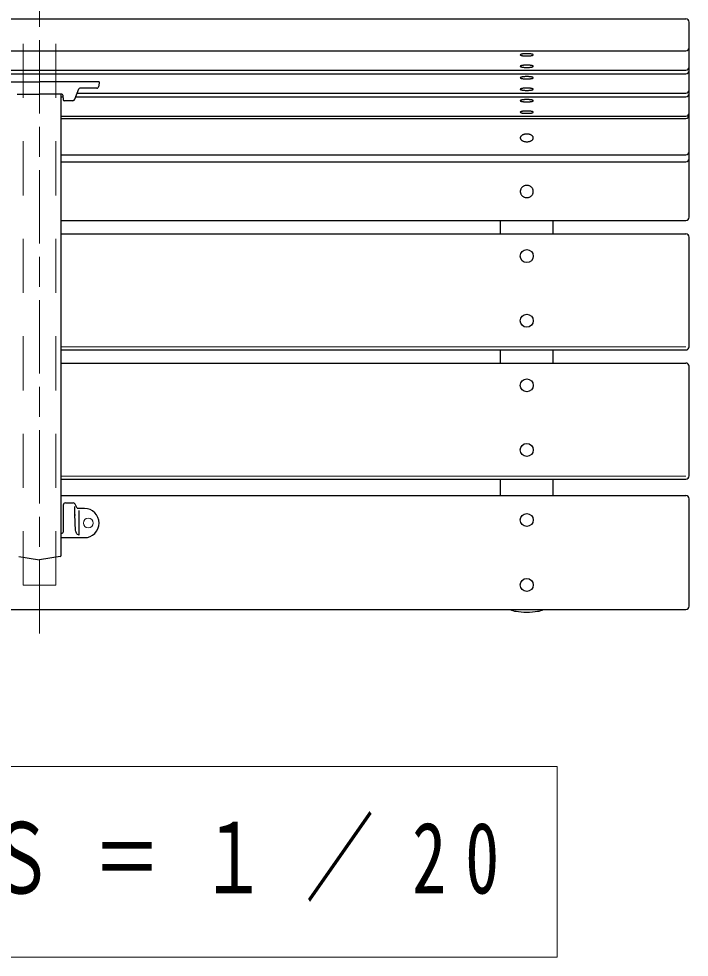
# Model space of a CAD drawing. Units: millimetres on the paper, scale 1:20. Extents: x -365 to 0, y 0 to 257.
# Drawn here: x -265.91 to -234.95, y 176.7 to 220.03 of the extents above; entities that cross this region are included whole.
import ezdxf

# ---------------------------------------------------------------- set-up
doc = ezdxf.new("R2010")
doc.units = ezdxf.units.MM
doc.linetypes.add('USER1', pattern=[4.5, 2.5, -2])
doc.linetypes.add('USER2', pattern=[6, 3, -1, 1, -1])
doc.layers.add('1_20', color=7, linetype='Continuous', lineweight=25)
doc.styles.add('ＭＳ ゴシック', font='')
doc.styles.get('ＭＳ ゴシック').set_extended_font_data('MS Gothic')

msp = doc.modelspace()

# ---------------------------------------------------------------- linework, layer by layer
at = {"layer": '1_20', "linetype": 'USER2', "lineweight": 13}
for p, q in [((-264.955, 225.037), (-264.955, 191.095)), ((-264.955, 191.652), (-264.955, 221.465))]:
    msp.add_line(p, q, dxfattribs=at)
at = {"layer": '1_20'}
for p, q in [((-294.805, 220.022), (-235.105, 220.022)), ((-234.955, 210.868), (-234.955, 219.872)), ((-294.805, 218.545), (-235.105, 218.545)), ((-294.805, 217.654), (-235.105, 217.654)), ((-294.805, 217.486), (-235.105, 217.486)), ((-267.705, 217.122), (-264.955, 217.122)), ((-262.205, 217.122), (-264.955, 217.122)), ((-262.205, 217.122), (-262.216, 216.917)), ((-263.317, 216.311), (-263.136, 216.79)), ((-262.315, 216.822), (-263.089, 216.822)), ((-265.988, 216.544), (-264.955, 216.544)), ((-263.922, 216.544), (-264.955, 216.544)), ((-263.955, 195.247), (-263.955, 216.544)), ((-263.955, 216.427), (-263.868, 216.427)), ((-263.872, 216.497), (-263.861, 216.294)), ((-263.411, 216.247), (-263.812, 216.247)), ((-263.273, 216.427), (-235.105, 216.427)), ((-263.209, 216.595), (-235.105, 216.595)), ((-263.955, 215.536), (-235.105, 215.536)), ((-263.955, 215.427), (-235.105, 215.427)), ((-263.955, 213.745), (-235.105, 213.745)), ((-263.955, 213.423), (-235.105, 213.423)), ((-263.955, 210.718), (-235.105, 210.718)), ((-243.67, 210.098), (-243.67, 210.718)), ((-241.24, 210.098), (-241.24, 210.718)), ((-263.955, 210.098), (-235.105, 210.098)), ((-234.955, 204.89), (-234.955, 209.949)), ((-263.955, 204.739), (-235.105, 204.739)), ((-243.67, 204.133), (-243.67, 204.739)), ((-241.24, 204.133), (-241.24, 204.739)), ((-263.955, 204.133), (-235.105, 204.133)), ((-234.955, 198.924), (-234.955, 203.984)), ((-263.955, 198.774), (-235.105, 198.774)), ((-243.67, 198.014), (-243.67, 198.774)), ((-241.24, 198.014), (-241.24, 198.774)), ((-263.955, 198.014), (-235.105, 198.014)), ((-263.859, 197.574), (-263.859, 196.331)), ((-263.759, 197.674), (-263.402, 197.674)), ((-263.217, 197.437), (-263.314, 197.621)), ((-234.955, 192.914), (-234.955, 197.864)), ((-263.319, 197.099), (-263.319, 197.516)), ((-262.88, 197.424), (-263.194, 197.424)), ((-263.123, 196.185), (-263.123, 197.323)), ((-263.955, 196.281), (-263.909, 196.281)), ((-263.955, 196.074), (-262.88, 196.074)), ((-265.912, 195.197), (-264.955, 195.054)), ((-263.997, 195.197), (-264.955, 195.054)), ((-294.805, 192.764), (-235.105, 192.764))]:
    msp.add_line(p, q, dxfattribs=at)
at = {"layer": '1_20', "linetype": 'USER1', "lineweight": 13}
for p, q in [((-265.705, 193.873), (-265.705, 220.022)), ((-264.205, 193.873), (-264.205, 220.022)), ((-265.705, 193.873), (-264.205, 193.873))]:
    msp.add_line(p, q, dxfattribs=at)
at = {"layer": '1_20', "lineweight": 13}
for p, q in [((-263.955, 204.879), (-235.105, 204.879)), ((-263.955, 198.914), (-235.105, 198.914)), ((-241.055, 185.503), (-288.855, 185.503)), ((-241.055, 176.703), (-241.055, 185.503)), ((-288.855, 176.703), (-241.055, 176.703))]:
    msp.add_line(p, q, dxfattribs=at)
at = {"layer": '1_20'}
for points in [[(-242.155, 218.364), (-242.156, 218.369), (-242.159, 218.374), (-242.165, 218.378), (-242.173, 218.383), (-242.183, 218.387), (-242.195, 218.391), (-242.209, 218.395), (-242.225, 218.398), (-242.243, 218.402), (-242.262, 218.405), (-242.283, 218.408), (-242.305, 218.41), (-242.328, 218.412), (-242.352, 218.414), (-242.377, 218.416), (-242.403, 218.417), (-242.429, 218.417), (-242.455, 218.417), (-242.481, 218.417), (-242.507, 218.417), (-242.533, 218.416), (-242.558, 218.414), (-242.582, 218.412), (-242.605, 218.41), (-242.627, 218.408), (-242.648, 218.405), (-242.667, 218.402), (-242.685, 218.398), (-242.701, 218.395), (-242.715, 218.391), (-242.727, 218.387), (-242.737, 218.383), (-242.745, 218.378), (-242.75, 218.374), (-242.754, 218.369), (-242.755, 218.364), (-242.754, 218.36), (-242.75, 218.355), (-242.745, 218.351), (-242.737, 218.346), (-242.727, 218.342), (-242.715, 218.338), (-242.701, 218.334), (-242.685, 218.33), (-242.667, 218.327), (-242.648, 218.324), (-242.627, 218.321), (-242.605, 218.319), (-242.582, 218.316), (-242.558, 218.315), (-242.533, 218.313), (-242.507, 218.312), (-242.481, 218.312), (-242.455, 218.311), (-242.429, 218.312), (-242.403, 218.312), (-242.377, 218.313), (-242.352, 218.315), (-242.328, 218.316), (-242.305, 218.319), (-242.283, 218.321), (-242.262, 218.324), (-242.243, 218.327), (-242.225, 218.33), (-242.209, 218.334), (-242.195, 218.338), (-242.183, 218.342), (-242.173, 218.346), (-242.165, 218.351), (-242.159, 218.355), (-242.156, 218.36)], [(-242.155, 217.835), (-242.156, 217.84), (-242.159, 217.844), (-242.165, 217.849), (-242.173, 217.853), (-242.183, 217.857), (-242.195, 217.861), (-242.209, 217.865), (-242.225, 217.869), (-242.243, 217.872), (-242.262, 217.875), (-242.283, 217.878), (-242.305, 217.881), (-242.328, 217.883), (-242.352, 217.885), (-242.377, 217.886), (-242.403, 217.887), (-242.429, 217.888), (-242.455, 217.888), (-242.481, 217.888), (-242.507, 217.887), (-242.533, 217.886), (-242.558, 217.885), (-242.582, 217.883), (-242.605, 217.881), (-242.627, 217.878), (-242.648, 217.875), (-242.667, 217.872), (-242.685, 217.869), (-242.701, 217.865), (-242.715, 217.861), (-242.727, 217.857), (-242.737, 217.853), (-242.745, 217.849), (-242.75, 217.844), (-242.754, 217.84), (-242.755, 217.835), (-242.754, 217.83), (-242.75, 217.826), (-242.745, 217.821), (-242.737, 217.817), (-242.727, 217.813), (-242.715, 217.808), (-242.701, 217.805), (-242.685, 217.801), (-242.667, 217.797), (-242.648, 217.794), (-242.627, 217.792), (-242.605, 217.789), (-242.582, 217.787), (-242.558, 217.785), (-242.533, 217.784), (-242.507, 217.783), (-242.481, 217.782), (-242.455, 217.782), (-242.429, 217.782), (-242.403, 217.783), (-242.377, 217.784), (-242.352, 217.785), (-242.328, 217.787), (-242.305, 217.789), (-242.283, 217.792), (-242.262, 217.794), (-242.243, 217.797), (-242.225, 217.801), (-242.209, 217.805), (-242.195, 217.808), (-242.183, 217.813), (-242.173, 217.817), (-242.165, 217.821), (-242.159, 217.826), (-242.156, 217.83)], [(-242.155, 217.305), (-242.156, 217.31), (-242.159, 217.315), (-242.165, 217.319), (-242.173, 217.324), (-242.183, 217.328), (-242.195, 217.332), (-242.209, 217.336), (-242.225, 217.339), (-242.243, 217.343), (-242.262, 217.346), (-242.283, 217.349), (-242.305, 217.351), (-242.328, 217.353), (-242.352, 217.355), (-242.377, 217.357), (-242.403, 217.358), (-242.429, 217.358), (-242.455, 217.358), (-242.481, 217.358), (-242.507, 217.358), (-242.533, 217.357), (-242.558, 217.355), (-242.582, 217.353), (-242.605, 217.351), (-242.627, 217.349), (-242.648, 217.346), (-242.667, 217.343), (-242.685, 217.339), (-242.701, 217.336), (-242.715, 217.332), (-242.727, 217.328), (-242.737, 217.324), (-242.745, 217.319), (-242.75, 217.315), (-242.754, 217.31), (-242.755, 217.305), (-242.754, 217.301), (-242.75, 217.296), (-242.745, 217.292), (-242.737, 217.287), (-242.727, 217.283), (-242.715, 217.279), (-242.701, 217.275), (-242.685, 217.271), (-242.667, 217.268), (-242.648, 217.265), (-242.627, 217.262), (-242.605, 217.26), (-242.582, 217.257), (-242.558, 217.256), (-242.533, 217.254), (-242.507, 217.253), (-242.481, 217.253), (-242.455, 217.252), (-242.429, 217.253), (-242.403, 217.253), (-242.377, 217.254), (-242.352, 217.256), (-242.328, 217.257), (-242.305, 217.26), (-242.283, 217.262), (-242.262, 217.265), (-242.243, 217.268), (-242.225, 217.271), (-242.209, 217.275), (-242.195, 217.279), (-242.183, 217.283), (-242.173, 217.287), (-242.165, 217.292), (-242.159, 217.296), (-242.156, 217.301)], [(-242.155, 216.776), (-242.156, 216.781), (-242.159, 216.785), (-242.165, 216.79), (-242.173, 216.794), (-242.183, 216.798), (-242.195, 216.802), (-242.209, 216.806), (-242.225, 216.81), (-242.243, 216.813), (-242.262, 216.816), (-242.283, 216.819), (-242.305, 216.822), (-242.328, 216.824), (-242.352, 216.826), (-242.377, 216.827), (-242.403, 216.828), (-242.429, 216.829), (-242.455, 216.829), (-242.481, 216.829), (-242.507, 216.828), (-242.533, 216.827), (-242.558, 216.826), (-242.582, 216.824), (-242.605, 216.822), (-242.627, 216.819), (-242.648, 216.816), (-242.667, 216.813), (-242.685, 216.81), (-242.701, 216.806), (-242.715, 216.802), (-242.727, 216.798), (-242.737, 216.794), (-242.745, 216.79), (-242.75, 216.785), (-242.754, 216.781), (-242.755, 216.776), (-242.754, 216.771), (-242.75, 216.767), (-242.745, 216.762), (-242.737, 216.758), (-242.727, 216.754), (-242.715, 216.749), (-242.701, 216.746), (-242.685, 216.742), (-242.667, 216.738), (-242.648, 216.735), (-242.627, 216.733), (-242.605, 216.73), (-242.582, 216.728), (-242.558, 216.726), (-242.533, 216.725), (-242.507, 216.724), (-242.481, 216.723), (-242.455, 216.723), (-242.429, 216.723), (-242.403, 216.724), (-242.377, 216.725), (-242.352, 216.726), (-242.328, 216.728), (-242.305, 216.73), (-242.283, 216.733), (-242.262, 216.735), (-242.243, 216.738), (-242.225, 216.742), (-242.209, 216.746), (-242.195, 216.749), (-242.183, 216.754), (-242.173, 216.758), (-242.165, 216.762), (-242.159, 216.767), (-242.156, 216.771)], [(-242.155, 216.246), (-242.156, 216.251), (-242.159, 216.256), (-242.165, 216.26), (-242.173, 216.265), (-242.183, 216.269), (-242.195, 216.273), (-242.209, 216.277), (-242.225, 216.28), (-242.243, 216.284), (-242.262, 216.287), (-242.283, 216.29), (-242.305, 216.292), (-242.328, 216.294), (-242.352, 216.296), (-242.377, 216.298), (-242.403, 216.299), (-242.429, 216.299), (-242.455, 216.299), (-242.481, 216.299), (-242.507, 216.299), (-242.533, 216.298), (-242.558, 216.296), (-242.582, 216.294), (-242.605, 216.292), (-242.627, 216.29), (-242.648, 216.287), (-242.667, 216.284), (-242.685, 216.28), (-242.701, 216.277), (-242.715, 216.273), (-242.727, 216.269), (-242.737, 216.265), (-242.745, 216.26), (-242.75, 216.256), (-242.754, 216.251), (-242.755, 216.246), (-242.754, 216.242), (-242.75, 216.237), (-242.745, 216.233), (-242.737, 216.228), (-242.727, 216.224), (-242.715, 216.22), (-242.701, 216.216), (-242.685, 216.212), (-242.667, 216.209), (-242.648, 216.206), (-242.627, 216.203), (-242.605, 216.201), (-242.582, 216.198), (-242.558, 216.197), (-242.533, 216.195), (-242.507, 216.194), (-242.481, 216.194), (-242.455, 216.193), (-242.429, 216.194), (-242.403, 216.194), (-242.377, 216.195), (-242.352, 216.197), (-242.328, 216.198), (-242.305, 216.201), (-242.283, 216.203), (-242.262, 216.206), (-242.243, 216.209), (-242.225, 216.212), (-242.209, 216.216), (-242.195, 216.22), (-242.183, 216.224), (-242.173, 216.228), (-242.165, 216.233), (-242.159, 216.237), (-242.156, 216.242)], [(-242.155, 215.717), (-242.156, 215.722), (-242.159, 215.726), (-242.165, 215.731), (-242.173, 215.735), (-242.183, 215.739), (-242.195, 215.743), (-242.209, 215.747), (-242.225, 215.751), (-242.243, 215.754), (-242.262, 215.757), (-242.283, 215.76), (-242.305, 215.763), (-242.328, 215.765), (-242.352, 215.767), (-242.377, 215.768), (-242.403, 215.769), (-242.429, 215.77), (-242.455, 215.77), (-242.481, 215.77), (-242.507, 215.769), (-242.533, 215.768), (-242.558, 215.767), (-242.582, 215.765), (-242.605, 215.763), (-242.627, 215.76), (-242.648, 215.757), (-242.667, 215.754), (-242.685, 215.751), (-242.701, 215.747), (-242.715, 215.743), (-242.727, 215.739), (-242.737, 215.735), (-242.745, 215.731), (-242.75, 215.726), (-242.754, 215.722), (-242.755, 215.717), (-242.754, 215.712), (-242.75, 215.708), (-242.745, 215.703), (-242.737, 215.699), (-242.727, 215.695), (-242.715, 215.69), (-242.701, 215.687), (-242.685, 215.683), (-242.667, 215.679), (-242.648, 215.676), (-242.627, 215.674), (-242.605, 215.671), (-242.582, 215.669), (-242.558, 215.667), (-242.533, 215.666), (-242.507, 215.665), (-242.481, 215.664), (-242.455, 215.664), (-242.429, 215.664), (-242.403, 215.665), (-242.377, 215.666), (-242.352, 215.667), (-242.328, 215.669), (-242.305, 215.671), (-242.283, 215.674), (-242.262, 215.676), (-242.243, 215.679), (-242.225, 215.683), (-242.209, 215.687), (-242.195, 215.69), (-242.183, 215.695), (-242.173, 215.699), (-242.165, 215.703), (-242.159, 215.708), (-242.156, 215.712)], [(-242.155, 214.529), (-242.156, 214.545), (-242.159, 214.56), (-242.165, 214.575), (-242.173, 214.589), (-242.183, 214.604), (-242.195, 214.617), (-242.209, 214.63), (-242.225, 214.643), (-242.243, 214.654), (-242.262, 214.664), (-242.283, 214.674), (-242.305, 214.682), (-242.328, 214.689), (-242.352, 214.695), (-242.377, 214.7), (-242.403, 214.703), (-242.429, 214.705), (-242.455, 214.706), (-242.481, 214.705), (-242.507, 214.703), (-242.533, 214.7), (-242.558, 214.695), (-242.582, 214.689), (-242.605, 214.682), (-242.627, 214.674), (-242.648, 214.664), (-242.667, 214.654), (-242.685, 214.643), (-242.701, 214.63), (-242.715, 214.617), (-242.727, 214.604), (-242.737, 214.589), (-242.745, 214.575), (-242.75, 214.56), (-242.754, 214.545), (-242.755, 214.529), (-242.754, 214.514), (-242.75, 214.498), (-242.745, 214.483), (-242.737, 214.469), (-242.727, 214.455), (-242.715, 214.441), (-242.701, 214.428), (-242.685, 214.416), (-242.667, 214.404), (-242.648, 214.394), (-242.627, 214.385), (-242.605, 214.376), (-242.582, 214.369), (-242.558, 214.363), (-242.533, 214.359), (-242.507, 214.355), (-242.481, 214.353), (-242.455, 214.353), (-242.429, 214.353), (-242.403, 214.355), (-242.377, 214.359), (-242.352, 214.363), (-242.328, 214.369), (-242.305, 214.376), (-242.283, 214.385), (-242.262, 214.394), (-242.243, 214.404), (-242.225, 214.416), (-242.209, 214.428), (-242.195, 214.441), (-242.183, 214.455), (-242.173, 214.469), (-242.165, 214.483), (-242.159, 214.498), (-242.156, 214.514)], [(-242.155, 212.055), (-242.156, 212.08), (-242.159, 212.104), (-242.165, 212.128), (-242.173, 212.152), (-242.183, 212.175), (-242.195, 212.197), (-242.209, 212.218), (-242.225, 212.237), (-242.243, 212.255), (-242.262, 212.272), (-242.283, 212.287), (-242.305, 212.301), (-242.328, 212.312), (-242.352, 212.321), (-242.377, 212.329), (-242.403, 212.334), (-242.429, 212.337), (-242.455, 212.339), (-242.481, 212.337), (-242.507, 212.334), (-242.533, 212.329), (-242.558, 212.321), (-242.582, 212.312), (-242.605, 212.301), (-242.627, 212.287), (-242.648, 212.272), (-242.667, 212.255), (-242.685, 212.237), (-242.701, 212.218), (-242.715, 212.197), (-242.727, 212.175), (-242.737, 212.152), (-242.745, 212.128), (-242.75, 212.104), (-242.754, 212.08), (-242.755, 212.055), (-242.754, 212.03), (-242.75, 212.006), (-242.745, 211.981), (-242.737, 211.958), (-242.727, 211.935), (-242.715, 211.913), (-242.701, 211.892), (-242.685, 211.873), (-242.667, 211.854), (-242.648, 211.838), (-242.627, 211.822), (-242.605, 211.809), (-242.582, 211.798), (-242.558, 211.788), (-242.533, 211.781), (-242.507, 211.775), (-242.481, 211.772), (-242.455, 211.771), (-242.429, 211.772), (-242.403, 211.775), (-242.377, 211.781), (-242.352, 211.788), (-242.328, 211.798), (-242.305, 211.809), (-242.283, 211.822), (-242.262, 211.838), (-242.243, 211.854), (-242.225, 211.873), (-242.209, 211.892), (-242.195, 211.913), (-242.183, 211.935), (-242.173, 211.958), (-242.165, 211.981), (-242.159, 212.006), (-242.156, 212.03)]]:
    msp.add_lwpolyline(points, close=True, dxfattribs=at)
msp.add_lwpolyline([(-263.123, 196.185), (-263.16, 196.204), (-263.195, 196.227), (-263.225, 196.254), (-263.25, 196.286), (-263.268, 196.323), (-263.28, 196.365), (-263.288, 196.414), (-263.294, 196.47), (-263.299, 196.539), (-263.303, 196.615), (-263.306, 196.695), (-263.309, 196.776), (-263.312, 196.856), (-263.314, 196.932), (-263.316, 197.001), (-263.317, 197.059), (-263.318, 197.104), (-263.318, 197.134), (-263.319, 197.145), (-263.319, 197.134), (-263.319, 197.099)], dxfattribs=at)
for centre in [(-242.455, 209.071), (-242.455, 206.089), (-242.455, 203.106), (-242.455, 200.123), (-242.455, 196.889), (-242.455, 193.889)]:
    msp.add_circle(centre, 0.3, dxfattribs=at)
at = {"layer": '1_20', "lineweight": 13}
msp.add_circle((-262.705, 196.749), 0.225, dxfattribs=at)
at = {"layer": '1_20'}
for centre, radius, start, end in [((-235.105, 219.872), 0.15, 0.0006, 90.0006), ((-235.105, 218.696), 0.15, 270.0006, 0.0006), ((-235.105, 217.804), 0.15, 270.0006, 0.0006), ((-235.105, 217.637), 0.15, 270.0006, 0.0006), ((-263.089, 216.772), 0.05, 90, 159.2031), ((-262.315, 216.922), 0.1, 270, 357), ((-235.105, 216.745), 0.15, 270.0006, 0.0006), ((-263.922, 216.494), 0.05, 3, 90), ((-263.812, 216.297), 0.05, 183, 270), ((-263.411, 216.347), 0.1, 270, 339.2031), ((-235.105, 216.578), 0.15, 270.0006, 0.0006), ((-235.105, 215.686), 0.15, 270.0006, 0.0006), ((-235.105, 215.577), 0.15, 270.0006, 0.0006), ((-235.105, 213.895), 0.15, 270.0006, 0.0006), ((-235.105, 213.574), 0.15, 270.0006, 0.0006), ((-235.105, 210.868), 0.15, 270.0006, 0.0006), ((-235.105, 209.949), 0.15, 0.0006, 90.0006), ((-235.105, 204.89), 0.15, 270.0006, 0.0006), ((-235.105, 203.984), 0.15, 0.0006, 90.0006), ((-235.105, 198.924), 0.15, 270.0006, 0.0006), ((-235.105, 197.864), 0.15, 0.0006, 90.0006), ((-263.759, 197.574), 0.1, 90, 180), ((-263.402, 197.574), 0.1, 27.8675, 90), ((-263.194, 197.449), 0.025, 207.8675, 270), ((-262.88, 196.749), 0.675, 270, 90), ((-263.909, 196.331), 0.05, 270, 0), ((-264.005, 195.247), 0.05, 278.5308, 0), ((-235.105, 192.914), 0.15, 270.0006, 0.0006), ((-242.83, 193.566), 0.9, 243.0306, 262.4799), ((-242.455, 196.139), 3.5, 261.4703, 278.5279), ((-242.08, 193.566), 0.9, 277.5201, 296.9694)]:
    msp.add_arc(centre, radius, start, end, dxfattribs=at)

# ---------------------------------------------------------------- texts
at = {"layer": '1_20', "insert": (-264.955, 181.103), "char_height": 3.299, "attachment_point": 5, "style": 'ＭＳ ゴシック'}
msp.add_mtext('\\T1.56;\\W0.7;平面図\u3000Ｓ＝１／20', dxfattribs=at)

doc.saveas('drawing.dxf')
